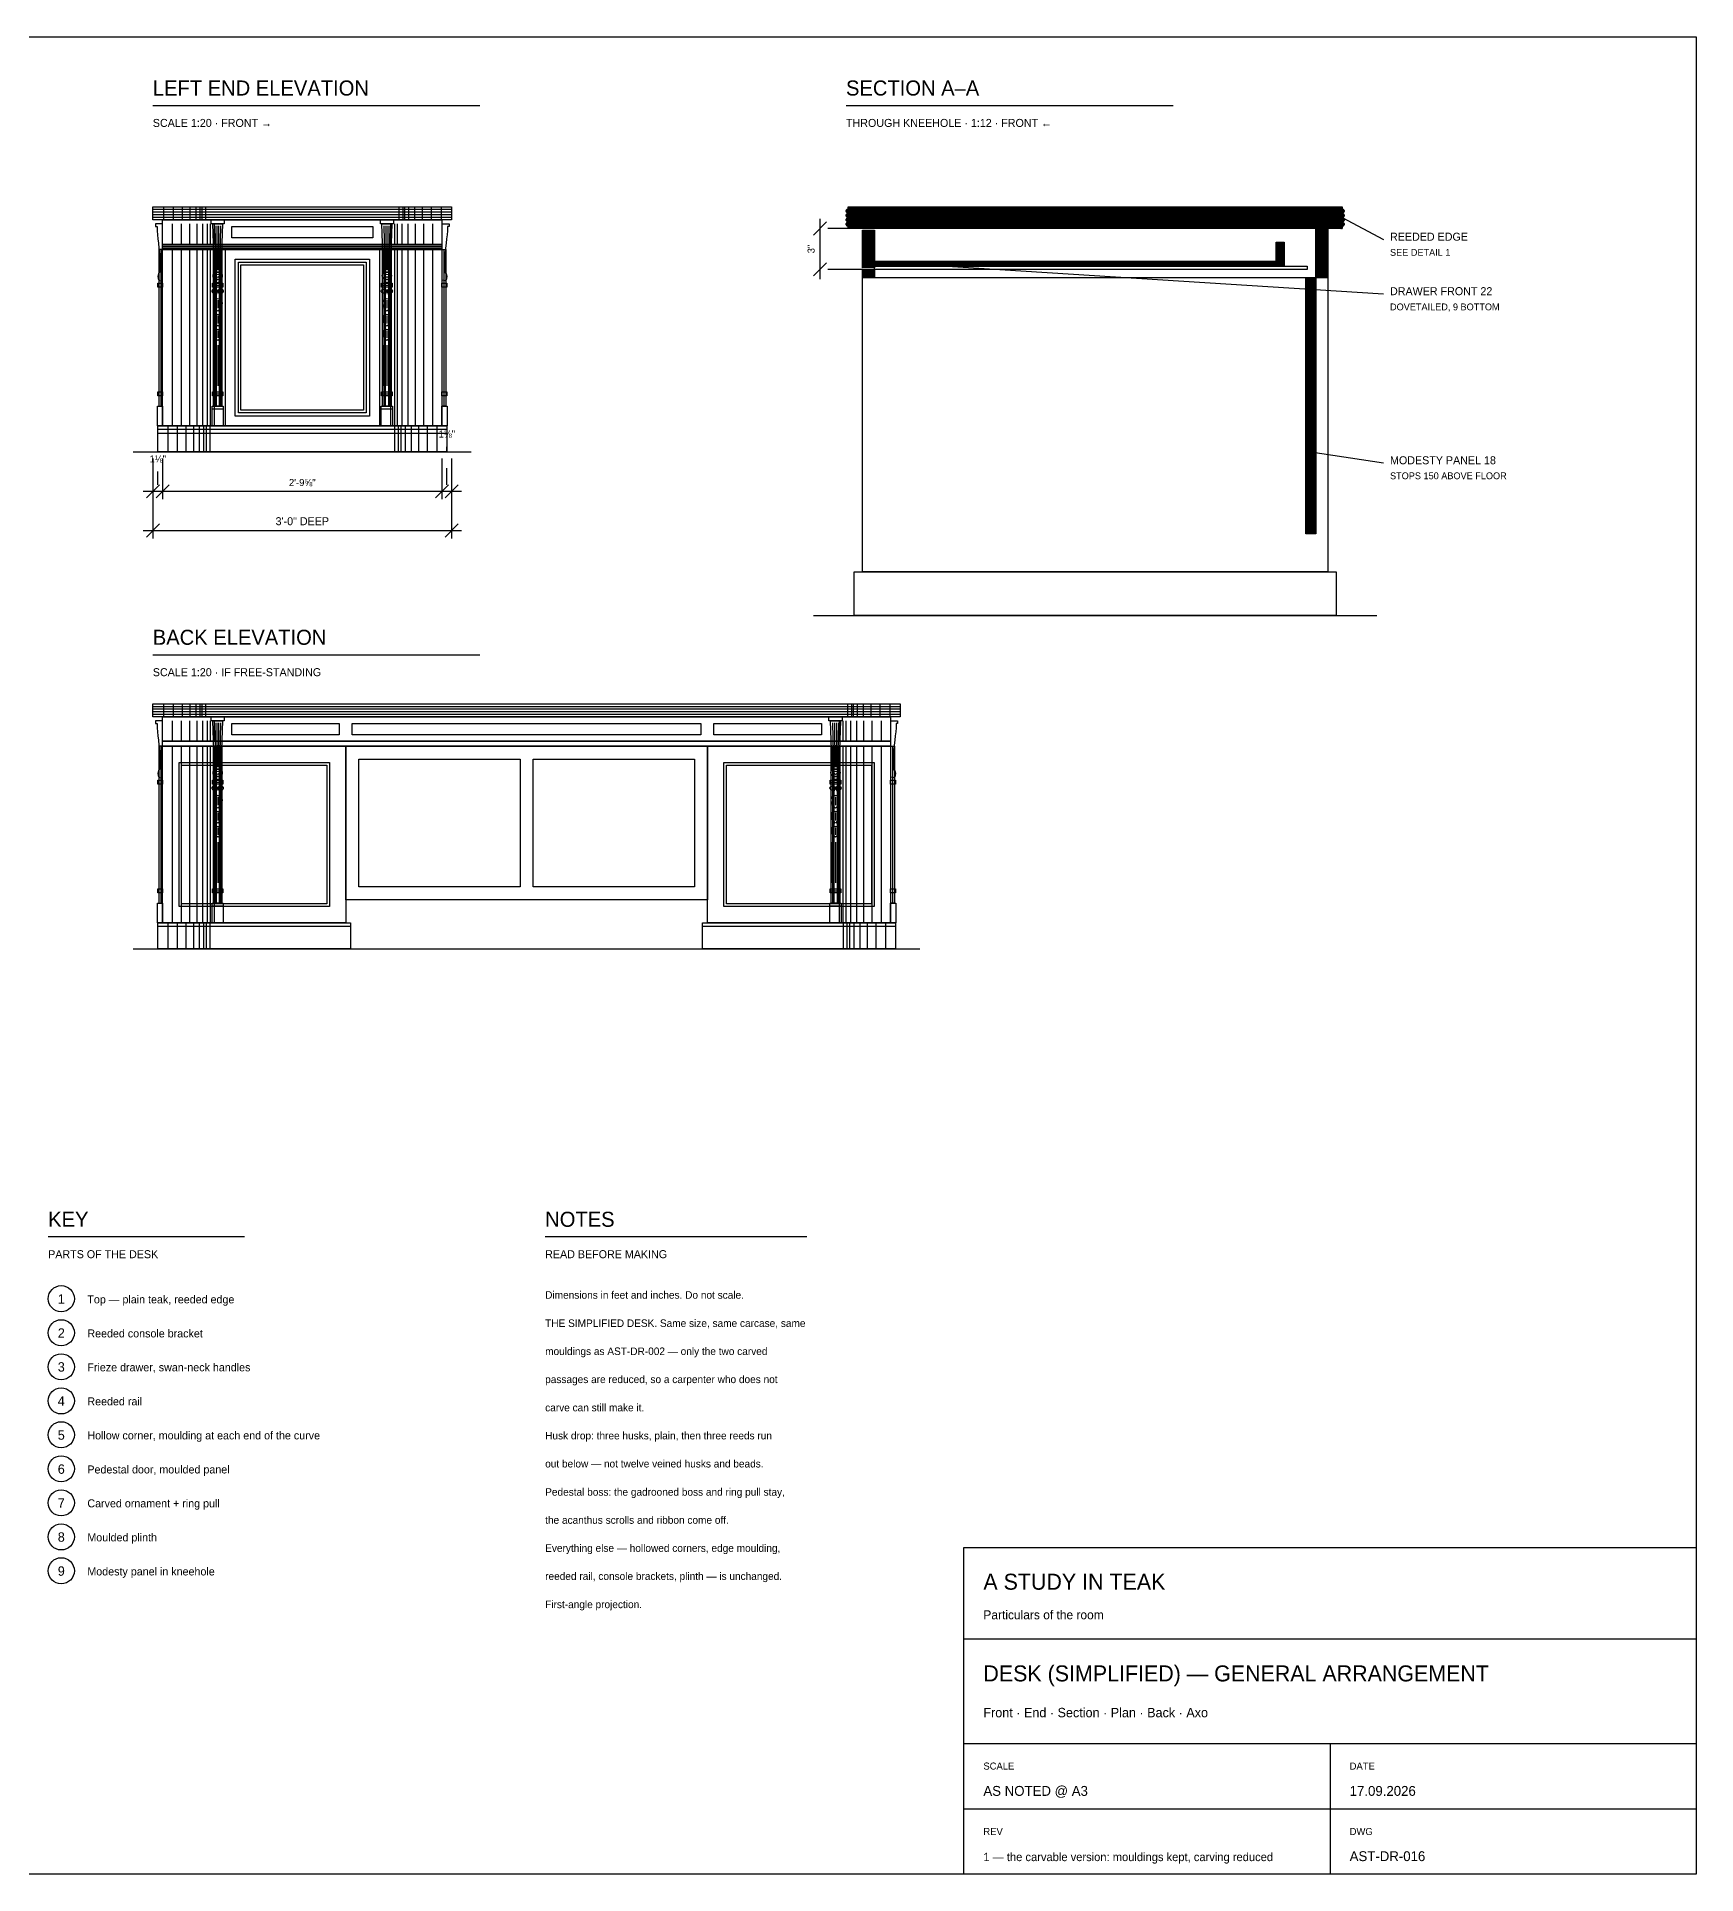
# Model space of a CAD drawing. Header units: inches. Extents: x 0.3 to 16.2, y 0.3 to 11.4.
# Drawn here: x 6.23 to 16.22, y 0.31 to 11.38 of the extents above; entities that cross this region are included whole.
import ezdxf
from ezdxf.enums import TextEntityAlignment as Align

# ---------------------------------------------------------------- set-up
doc = ezdxf.new("R2010")
doc.units = ezdxf.units.IN
doc.header["$LTSCALE"] = 0.009843
doc.header["$MEASUREMENT"] = 0
doc.linetypes.add('DASHED', pattern=[0.6, 0.5, -0.1])
for name, color, linetype in [('DIMENSIONS', 1, 'Continuous'), ('GEOMETRY', 7, 'Continuous'), ('HATCH', 8, 'Continuous'), ('TEXT', 7, 'Continuous')]:
    doc.layers.add(name, color=color, linetype=linetype)

msp = doc.modelspace()

# ---------------------------------------------------------------- hatches: boundary and pattern name
at = {"layer": 'HATCH'}
h = msp.add_hatch(dxfattribs=at)
h.set_pattern_fill('ANSI31', scale=0.015748031)
h.paths.add_polyline_path([(11.115, 10.354), (14.088, 10.354), (14.088, 10.341), (14.09, 10.341), (14.091, 10.341), (14.093, 10.34), (14.094, 10.339), (14.096, 10.338), (14.097, 10.337), (14.098, 10.336), (14.099, 10.335), (14.1, 10.333), (14.101, 10.331), (14.101, 10.33), (14.101, 10.328), (14.101, 10.326), (14.101, 10.325), (14.1, 10.323), (14.099, 10.322), (14.098, 10.32), (14.097, 10.319), (14.096, 10.318), (14.094, 10.317), (14.093, 10.316), (14.091, 10.315), (14.09, 10.315), (14.088, 10.315), (14.09, 10.315), (14.091, 10.315), (14.093, 10.314), (14.094, 10.313), (14.096, 10.312), (14.097, 10.311), (14.098, 10.31), (14.099, 10.308), (14.1, 10.307), (14.101, 10.305), (14.101, 10.304), (14.101, 10.302), (14.101, 10.3), (14.101, 10.298), (14.1, 10.297), (14.099, 10.295), (14.098, 10.294), (14.097, 10.293), (14.096, 10.291), (14.094, 10.29), (14.093, 10.29), (14.091, 10.289), (14.09, 10.289), (14.088, 10.289), (14.09, 10.289), (14.091, 10.288), (14.093, 10.288), (14.094, 10.287), (14.096, 10.286), (14.097, 10.285), (14.098, 10.284), (14.099, 10.282), (14.1, 10.281), (14.101, 10.279), (14.101, 10.277), (14.101, 10.276), (14.101, 10.274), (14.101, 10.272), (14.1, 10.271), (14.099, 10.269), (14.098, 10.268), (14.097, 10.266), (14.096, 10.265), (14.094, 10.264), (14.093, 10.263), (14.091, 10.263), (14.09, 10.263), (14.088, 10.262), (14.09, 10.262), (14.091, 10.262), (14.093, 10.261), (14.094, 10.261), (14.096, 10.26), (14.097, 10.259), (14.098, 10.257), (14.099, 10.256), (14.1, 10.254), (14.101, 10.253), (14.101, 10.251), (14.101, 10.249), (14.101, 10.248), (14.101, 10.246), (14.1, 10.244), (14.099, 10.243), (14.098, 10.241), (14.097, 10.24), (14.096, 10.239), (14.094, 10.238), (14.093, 10.237), (14.091, 10.237), (14.09, 10.236), (14.088, 10.236), (14.088, 10.223), (11.115, 10.223), (11.115, 10.236), (11.114, 10.236), (11.112, 10.237), (11.11, 10.237), (11.109, 10.238), (11.107, 10.239), (11.106, 10.24), (11.105, 10.241), (11.104, 10.243), (11.103, 10.244), (11.103, 10.246), (11.102, 10.248), (11.102, 10.249), (11.102, 10.251), (11.103, 10.253), (11.103, 10.254), (11.104, 10.256), (11.105, 10.257), (11.106, 10.259), (11.107, 10.26), (11.109, 10.261), (11.11, 10.261), (11.112, 10.262), (11.114, 10.262), (11.115, 10.262), (11.114, 10.263), (11.112, 10.263), (11.11, 10.263), (11.109, 10.264), (11.107, 10.265), (11.106, 10.266), (11.105, 10.268), (11.104, 10.269), (11.103, 10.271), (11.103, 10.272), (11.102, 10.274), (11.102, 10.276), (11.102, 10.277), (11.103, 10.279), (11.103, 10.281), (11.104, 10.282), (11.105, 10.284), (11.106, 10.285), (11.107, 10.286), (11.109, 10.287), (11.11, 10.288), (11.112, 10.288), (11.114, 10.289), (11.115, 10.289), (11.114, 10.289), (11.112, 10.289), (11.11, 10.29), (11.109, 10.29), (11.107, 10.291), (11.106, 10.293), (11.105, 10.294), (11.104, 10.295), (11.103, 10.297), (11.103, 10.298), (11.102, 10.3), (11.102, 10.302), (11.102, 10.304), (11.103, 10.305), (11.103, 10.307), (11.104, 10.308), (11.105, 10.31), (11.106, 10.311), (11.107, 10.312), (11.109, 10.313), (11.11, 10.314), (11.112, 10.315), (11.114, 10.315), (11.115, 10.315), (11.114, 10.315), (11.112, 10.315), (11.11, 10.316), (11.109, 10.317), (11.107, 10.318), (11.106, 10.319), (11.105, 10.32), (11.104, 10.322), (11.103, 10.323), (11.103, 10.325), (11.102, 10.326), (11.102, 10.328), (11.102, 10.33), (11.103, 10.331), (11.103, 10.333), (11.104, 10.335), (11.105, 10.336), (11.106, 10.337), (11.107, 10.338), (11.109, 10.339), (11.11, 10.34), (11.112, 10.341), (11.114, 10.341), (11.115, 10.341), (11.115, 10.354)])
h = msp.add_hatch(dxfattribs=at)
h.set_pattern_fill('ANSI31', scale=0.015748031)
h.paths.add_polyline_path([(11.201, 10.213), (11.273, 10.213), (11.273, 9.987), (11.201, 9.987), (11.201, 10.213)])
h = msp.add_hatch(dxfattribs=at)
h.set_pattern_fill('ANSI31', scale=0.015748031)
h.paths.add_polyline_path([(13.93, 10.223), (14.003, 10.223), (14.003, 9.928), (13.93, 9.928), (13.93, 10.223)])
h = msp.add_hatch(dxfattribs=at)
h.set_pattern_fill('ANSI31', scale=0.015748031)
h.paths.add_polyline_path([(13.691, 10.141), (13.74, 10.141), (13.74, 9.997), (13.691, 9.997), (13.691, 10.141)])
h = msp.add_hatch(dxfattribs=at)
h.set_pattern_fill('ANSI31', scale=0.015748031)
h.paths.add_polyline_path([(11.201, 9.977), (11.273, 9.977), (11.273, 9.928), (11.201, 9.928), (11.201, 9.977)])
h = msp.add_hatch(dxfattribs=at)
h.set_pattern_fill('ANSI31', scale=0.015748031)
h.paths.add_polyline_path([(11.273, 10.026), (13.74, 10.026), (13.74, 9.997), (11.273, 9.997), (11.273, 10.026)])
h = msp.add_hatch(dxfattribs=at)
h.set_pattern_fill('ANSI31', scale=0.015748031)
h.paths.add_polyline_path([(13.871, 9.928), (13.93, 9.928), (13.93, 8.386), (13.871, 8.386), (13.871, 9.928)])

# ---------------------------------------------------------------- linework, layer by layer
at = {"layer": 'DIMENSIONS'}
for p, q in [((10.906, 10.184), (10.984, 10.263)), ((10.945, 10.282), (10.945, 9.918)), ((11.201, 10.223), (10.992, 10.223)), ((10.906, 9.938), (10.984, 10.017)), ((11.201, 9.977), (10.992, 9.977)), ((6.929, 8.839), (6.929, 8.594)), ((6.929, 8.839), (6.929, 8.358)), ((6.988, 8.839), (6.988, 8.594)), ((8.669, 8.839), (8.669, 8.594)), ((8.728, 8.839), (8.728, 8.594)), ((8.728, 8.839), (8.728, 8.358)), ((6.87, 8.642), (8.787, 8.642)), ((6.89, 8.602), (6.969, 8.681)), ((6.949, 8.602), (7.028, 8.681)), ((8.63, 8.602), (8.709, 8.681)), ((8.689, 8.602), (8.768, 8.681)), ((6.89, 8.366), (6.969, 8.445)), ((8.689, 8.366), (8.768, 8.445)), ((6.87, 8.406), (8.787, 8.406))]:
    msp.add_line(p, q, dxfattribs=at)
at = {"layer": 'DIMENSIONS', "linetype": 'DASHED'}
for p, q in [((8.699, 8.681), (8.699, 8.909)), ((6.959, 8.681), (6.959, 8.76))]:
    msp.add_line(p, q, dxfattribs=at)
at = {"layer": 'GEOMETRY'}
for p, q in [((6.929, 10.965), (8.898, 10.965)), ((11.102, 10.965), (13.071, 10.965)), ((6.929, 10.339), (8.728, 10.339)), ((6.929, 10.323), (8.728, 10.323)), ((6.929, 10.307), (8.728, 10.307)), ((6.929, 10.291), (8.728, 10.291)), ((6.993, 10.354), (6.993, 10.276)), ((7.052, 10.354), (7.052, 10.276)), ((7.106, 10.354), (7.106, 10.276)), ((7.152, 10.354), (7.152, 10.276)), ((7.188, 10.354), (7.188, 10.276)), ((7.212, 10.354), (7.212, 10.276)), ((7.224, 10.354), (7.224, 10.276)), ((7.247, 10.354), (7.247, 10.276)), ((8.41, 10.354), (8.41, 10.276)), ((8.434, 10.354), (8.434, 10.276)), ((8.445, 10.354), (8.445, 10.276)), ((8.469, 10.354), (8.469, 10.276)), ((8.505, 10.354), (8.505, 10.276)), ((8.551, 10.354), (8.551, 10.276)), ((8.605, 10.354), (8.605, 10.276)), ((8.665, 10.354), (8.665, 10.276)), ((7.045, 10.252), (7.045, 10.128)), ((7.1, 10.252), (7.1, 10.128)), ((7.15, 10.252), (7.15, 10.128)), ((7.193, 10.252), (7.193, 10.128)), ((7.229, 10.252), (7.229, 10.128)), ((7.257, 10.252), (7.257, 10.128)), ((7.275, 10.252), (7.275, 10.128)), ((7.298, 10.252), (7.298, 10.128)), ((7.302, 10.24), (7.308, 9.972)), ((7.314, 10.24), (7.316, 9.972)), ((7.325, 10.24), (7.324, 9.972)), ((7.337, 10.24), (7.331, 9.972)), ((8.32, 10.24), (8.326, 9.972)), ((8.332, 10.24), (8.334, 9.972)), ((8.344, 10.24), (8.342, 9.972)), ((8.356, 10.24), (8.35, 9.972)), ((8.36, 10.252), (8.36, 10.128)), ((8.383, 10.252), (8.383, 10.128)), ((8.401, 10.252), (8.401, 10.128)), ((8.428, 10.252), (8.428, 10.128)), ((8.464, 10.252), (8.464, 10.128)), ((8.508, 10.252), (8.508, 10.128)), ((8.558, 10.252), (8.558, 10.128)), ((8.612, 10.252), (8.612, 10.128)), ((14.088, 10.289), (14.337, 10.157)), ((6.978, 10.098), (6.978, 9.154)), ((6.988, 10.118), (8.669, 10.118)), ((6.988, 10.108), (8.669, 10.108)), ((7.045, 10.098), (7.045, 9.035)), ((7.1, 10.098), (7.1, 9.035)), ((7.15, 10.098), (7.15, 9.035)), ((7.193, 10.098), (7.193, 9.035)), ((7.229, 10.098), (7.229, 9.035)), ((7.257, 10.098), (7.257, 9.035)), ((7.275, 10.098), (7.275, 9.035)), ((7.298, 10.098), (7.298, 9.035)), ((7.302, 10.098), (7.302, 9.154)), ((7.31, 10.098), (7.31, 9.154)), ((7.329, 10.098), (7.329, 9.154)), ((7.337, 10.098), (7.337, 9.154)), ((7.365, 10.098), (7.365, 9.035)), ((8.293, 10.098), (8.293, 9.035)), ((8.32, 10.098), (8.32, 9.154)), ((8.328, 10.098), (8.328, 9.154)), ((8.348, 10.098), (8.348, 9.154)), ((8.356, 10.098), (8.356, 9.154)), ((8.36, 10.098), (8.36, 9.035)), ((8.383, 10.098), (8.383, 9.035)), ((8.401, 10.098), (8.401, 9.035)), ((8.428, 10.098), (8.428, 9.035)), ((8.464, 10.098), (8.464, 9.035)), ((8.508, 10.098), (8.508, 9.035)), ((8.558, 10.098), (8.558, 9.035)), ((8.612, 10.098), (8.612, 9.035)), ((8.68, 10.098), (8.68, 9.154)), ((11.237, 10.026), (14.337, 9.83)), ((7.288, 9.882), (7.351, 9.882)), ((8.306, 9.882), (8.369, 9.882)), ((7.288, 9.228), (7.351, 9.228)), ((8.306, 9.228), (8.369, 9.228)), ((7.286, 9.138), (7.353, 9.138)), ((8.304, 9.138), (8.371, 9.138)), ((6.959, 9.016), (8.699, 9.016)), ((6.959, 8.992), (8.699, 8.992)), ((7.019, 9.035), (7.019, 8.878)), ((7.076, 9.035), (7.076, 8.878)), ((7.128, 9.035), (7.128, 8.878)), ((7.173, 9.035), (7.173, 8.878)), ((7.209, 9.035), (7.209, 8.878)), ((7.235, 9.035), (7.235, 8.878)), ((7.25, 9.035), (7.25, 8.878)), ((7.273, 9.035), (7.273, 8.878)), ((8.384, 9.035), (8.384, 8.878)), ((8.407, 9.035), (8.407, 8.878)), ((8.422, 9.035), (8.422, 8.878)), ((8.449, 9.035), (8.449, 8.878)), ((8.485, 9.035), (8.485, 8.878)), ((8.529, 9.035), (8.529, 8.878)), ((8.581, 9.035), (8.581, 8.878)), ((8.639, 9.035), (8.639, 8.878)), ((6.811, 8.878), (8.846, 8.878)), ((13.901, 8.878), (14.337, 8.812)), ((10.906, 7.894), (14.298, 7.894)), ((6.929, 7.657), (8.898, 7.657)), ((6.929, 7.346), (11.429, 7.346)), ((6.929, 7.331), (11.429, 7.331)), ((6.929, 7.315), (11.429, 7.315)), ((6.993, 7.362), (6.993, 7.283)), ((7.052, 7.362), (7.052, 7.283)), ((7.106, 7.362), (7.106, 7.283)), ((7.152, 7.362), (7.152, 7.283)), ((7.188, 7.362), (7.188, 7.283)), ((7.212, 7.362), (7.212, 7.283)), ((7.224, 7.362), (7.224, 7.283)), ((7.247, 7.362), (7.247, 7.283)), ((11.111, 7.362), (11.111, 7.283)), ((11.135, 7.362), (11.135, 7.283)), ((11.146, 7.362), (11.146, 7.283)), ((11.17, 7.362), (11.17, 7.283)), ((11.206, 7.362), (11.206, 7.283)), ((11.252, 7.362), (11.252, 7.283)), ((11.306, 7.362), (11.306, 7.283)), ((11.366, 7.362), (11.366, 7.283)), ((6.929, 7.299), (11.429, 7.299)), ((7.045, 7.26), (7.045, 7.136)), ((7.1, 7.26), (7.1, 7.136)), ((7.15, 7.26), (7.15, 7.136)), ((7.193, 7.26), (7.193, 7.136)), ((7.229, 7.26), (7.229, 7.136)), ((7.257, 7.26), (7.257, 7.136)), ((7.275, 7.26), (7.275, 7.136)), ((7.298, 7.26), (7.298, 7.136)), ((7.302, 7.248), (7.308, 6.98)), ((7.314, 7.248), (7.316, 6.98)), ((7.325, 7.248), (7.324, 6.98)), ((7.337, 7.248), (7.331, 6.98)), ((11.021, 7.248), (11.027, 6.98)), ((11.033, 7.248), (11.035, 6.98)), ((11.045, 7.248), (11.043, 6.98)), ((11.056, 7.248), (11.05, 6.98)), ((11.06, 7.26), (11.06, 7.136)), ((11.083, 7.26), (11.083, 7.136)), ((11.101, 7.26), (11.101, 7.136)), ((11.129, 7.26), (11.129, 7.136)), ((11.165, 7.26), (11.165, 7.136)), ((11.208, 7.26), (11.208, 7.136)), ((11.258, 7.26), (11.258, 7.136)), ((11.313, 7.26), (11.313, 7.136)), ((6.978, 7.106), (6.978, 6.161)), ((7.045, 7.106), (7.045, 6.043)), ((7.1, 7.106), (7.1, 6.043)), ((7.15, 7.106), (7.15, 6.043)), ((7.193, 7.106), (7.193, 6.043)), ((7.229, 7.106), (7.229, 6.043)), ((7.257, 7.106), (7.257, 6.043)), ((7.275, 7.106), (7.275, 6.043)), ((7.298, 7.106), (7.298, 6.043)), ((7.302, 7.106), (7.302, 6.161)), ((7.31, 7.106), (7.31, 6.161)), ((7.329, 7.106), (7.329, 6.161)), ((7.337, 7.106), (7.337, 6.161)), ((11.021, 7.106), (11.021, 6.161)), ((11.029, 7.106), (11.029, 6.161)), ((11.048, 7.106), (11.048, 6.161)), ((11.056, 7.106), (11.056, 6.161)), ((11.06, 7.106), (11.06, 6.043)), ((11.083, 7.106), (11.083, 6.043)), ((11.101, 7.106), (11.101, 6.043)), ((11.129, 7.106), (11.129, 6.043)), ((11.165, 7.106), (11.165, 6.043)), ((11.208, 7.106), (11.208, 6.043)), ((11.258, 7.106), (11.258, 6.043)), ((11.313, 7.106), (11.313, 6.043)), ((11.381, 7.106), (11.381, 6.161)), ((7.288, 6.89), (7.351, 6.89)), ((11.007, 6.89), (11.07, 6.89)), ((7.288, 6.236), (7.351, 6.236)), ((11.007, 6.236), (11.07, 6.236)), ((7.286, 6.146), (7.353, 6.146)), ((11.005, 6.146), (11.072, 6.146)), ((6.959, 6.024), (8.12, 6.024)), ((7.019, 6.043), (7.019, 5.886)), ((7.076, 6.043), (7.076, 5.886)), ((7.128, 6.043), (7.128, 5.886)), ((7.173, 6.043), (7.173, 5.886)), ((7.209, 6.043), (7.209, 5.886)), ((7.235, 6.043), (7.235, 5.886)), ((7.25, 6.043), (7.25, 5.886)), ((7.273, 6.043), (7.273, 5.886)), ((10.238, 6.024), (11.4, 6.024)), ((11.085, 6.043), (11.085, 5.886)), ((11.108, 6.043), (11.108, 5.886)), ((11.123, 6.043), (11.123, 5.886)), ((11.149, 6.043), (11.149, 5.886)), ((11.185, 6.043), (11.185, 5.886)), ((11.23, 6.043), (11.23, 5.886)), ((11.282, 6.043), (11.282, 5.886)), ((11.34, 6.043), (11.34, 5.886)), ((6.811, 5.886), (11.547, 5.886)), ((6.299, 4.154), (7.48, 4.154)), ((9.291, 4.154), (10.866, 4.154)), ((11.811, 1.732), (16.22, 1.732)), ((11.811, 1.102), (16.22, 1.102)), ((14.016, 1.102), (14.016, 0.315)), ((11.811, 0.709), (16.22, 0.709))]:
    msp.add_line(p, q, dxfattribs=at)
for points in [[(0.315, 11.378), (16.22, 11.378), (16.22, 0.315), (0.315, 0.315), (0.315, 11.378)], [(6.929, 10.354), (8.728, 10.354), (8.728, 10.276), (6.929, 10.276), (6.929, 10.354)], [(11.115, 10.354), (14.088, 10.354), (14.088, 10.341)], [(11.115, 10.341), (11.115, 10.354)], [(6.988, 10.252), (6.945, 10.252), (6.945, 10.236), (6.955, 10.236)], [(6.988, 10.276), (8.669, 10.276), (8.669, 10.128), (6.988, 10.128), (6.988, 10.276)], [(7.28, 10.276), (7.359, 10.276), (7.359, 10.252), (7.28, 10.252), (7.28, 10.276)], [(7.29, 10.252), (7.349, 10.252), (7.339, 9.961), (7.3, 9.961), (7.29, 10.252)], [(7.404, 10.236), (8.253, 10.236), (8.253, 10.167), (7.404, 10.167), (7.404, 10.236)], [(8.299, 10.276), (8.377, 10.276), (8.377, 10.252), (8.299, 10.252), (8.299, 10.276)], [(8.308, 10.252), (8.367, 10.252), (8.358, 9.961), (8.318, 9.961), (8.308, 10.252)], [(8.669, 10.252), (8.713, 10.252), (8.713, 10.236), (8.703, 10.236)], [(14.088, 10.236), (14.088, 10.223), (11.115, 10.223), (11.115, 10.236)], [(11.201, 10.213), (11.273, 10.213), (11.273, 9.987), (11.201, 9.987), (11.201, 10.213)], [(13.93, 10.223), (14.003, 10.223), (14.003, 9.928), (13.93, 9.928), (13.93, 10.223)], [(6.988, 10.098), (6.965, 10.098), (6.965, 9.154), (6.988, 9.154)], [(6.988, 10.128), (8.669, 10.128), (8.669, 10.098), (6.988, 10.098), (6.988, 10.128)], [(6.988, 10.098), (8.669, 10.098), (8.669, 9.035), (6.988, 9.035), (6.988, 10.098)], [(7.294, 10.098), (7.345, 10.098), (7.345, 9.154), (7.294, 9.154), (7.294, 10.098)], [(8.312, 10.098), (8.363, 10.098), (8.363, 9.154), (8.312, 9.154), (8.312, 10.098)], [(8.669, 10.098), (8.693, 10.098), (8.693, 9.154), (8.669, 9.154)], [(13.691, 10.141), (13.74, 10.141), (13.74, 9.997), (13.691, 9.997), (13.691, 10.141)], [(7.312, 9.961), (7.327, 9.961)], [(7.424, 10.039), (8.234, 10.039), (8.234, 9.094), (7.424, 9.094), (7.424, 10.039)], [(7.444, 10.02), (8.214, 10.02), (8.214, 9.114), (7.444, 9.114), (7.444, 10.02)], [(7.459, 10.004), (8.198, 10.004), (8.198, 9.13), (7.459, 9.13), (7.459, 10.004)], [(8.33, 9.961), (8.346, 9.961)], [(11.201, 9.977), (11.273, 9.977), (11.273, 9.928), (11.201, 9.928), (11.201, 9.977)], [(11.273, 10.026), (13.74, 10.026), (13.74, 9.997), (11.273, 9.997), (11.273, 10.026)], [(11.273, 9.997), (13.878, 9.997), (13.878, 9.977), (11.273, 9.977), (11.273, 9.997)], [(6.959, 9.894), (6.988, 9.894), (6.988, 9.87), (6.959, 9.87), (6.959, 9.894)], [(6.969, 9.909), (6.988, 9.913)], [(7.288, 9.894), (7.351, 9.894), (7.351, 9.87), (7.288, 9.87), (7.288, 9.894)], [(7.292, 9.937), (7.292, 9.941)], [(7.327, 9.917), (7.312, 9.917)], [(7.347, 9.941), (7.347, 9.937)], [(8.306, 9.894), (8.369, 9.894), (8.369, 9.87), (8.306, 9.87), (8.306, 9.894)], [(8.31, 9.937), (8.31, 9.941)], [(8.346, 9.917), (8.33, 9.917)], [(8.365, 9.941), (8.365, 9.937)], [(8.689, 9.909), (8.669, 9.913)], [(8.669, 9.894), (8.699, 9.894), (8.699, 9.87), (8.669, 9.87), (8.669, 9.894)], [(11.201, 9.928), (14.003, 9.928), (14.003, 8.156), (11.201, 8.156), (11.201, 9.928)], [(13.871, 9.928), (13.93, 9.928), (13.93, 8.386), (13.871, 8.386), (13.871, 9.928)], [(7.316, 9.841), (7.304, 9.811)], [(7.32, 9.793), (7.32, 9.743)], [(7.324, 9.841), (7.335, 9.811)], [(8.334, 9.841), (8.322, 9.811)], [(8.338, 9.793), (8.338, 9.743)], [(8.342, 9.841), (8.354, 9.811)], [(7.32, 9.699), (7.32, 9.652)], [(8.338, 9.699), (8.338, 9.652)], [(7.294, 9.521), (7.294, 9.276)], [(7.32, 9.61), (7.32, 9.565)], [(7.32, 9.521), (7.32, 9.276)], [(7.345, 9.521), (7.345, 9.276)], [(8.312, 9.521), (8.312, 9.276)], [(8.338, 9.61), (8.338, 9.565)], [(8.338, 9.521), (8.338, 9.276)], [(8.363, 9.521), (8.363, 9.276)], [(6.959, 9.24), (6.988, 9.24), (6.988, 9.217), (6.959, 9.217), (6.959, 9.24)], [(7.288, 9.24), (7.351, 9.24), (7.351, 9.217), (7.288, 9.217), (7.288, 9.24)], [(8.306, 9.24), (8.369, 9.24), (8.369, 9.217), (8.306, 9.217), (8.306, 9.24)], [(8.669, 9.24), (8.699, 9.24), (8.699, 9.217), (8.669, 9.217), (8.669, 9.24)], [(6.957, 9.154), (6.988, 9.154), (6.988, 9.035), (6.957, 9.035), (6.957, 9.154)], [(7.286, 9.154), (7.353, 9.154), (7.353, 9.035), (7.286, 9.035), (7.286, 9.154)], [(8.304, 9.154), (8.371, 9.154), (8.371, 9.035), (8.304, 9.035), (8.304, 9.154)], [(8.669, 9.154), (8.701, 9.154), (8.701, 9.035), (8.669, 9.035), (8.669, 9.154)], [(6.959, 9.035), (8.699, 9.035), (8.699, 8.878), (6.959, 8.878), (6.959, 9.035)], [(11.152, 8.156), (14.052, 8.156), (14.052, 7.894), (11.152, 7.894), (11.152, 8.156)], [(6.929, 7.362), (11.429, 7.362), (11.429, 7.283), (6.929, 7.283), (6.929, 7.362)], [(6.988, 7.26), (6.945, 7.26), (6.945, 7.244), (6.955, 7.244)], [(6.988, 7.283), (11.37, 7.283), (11.37, 7.136), (6.988, 7.136), (6.988, 7.283)], [(7.28, 7.283), (7.359, 7.283), (7.359, 7.26), (7.28, 7.26), (7.28, 7.283)], [(7.29, 7.26), (7.349, 7.26), (7.339, 6.969), (7.3, 6.969), (7.29, 7.26)], [(7.404, 7.244), (8.051, 7.244), (8.051, 7.175), (7.404, 7.175), (7.404, 7.244)], [(8.13, 7.244), (10.228, 7.244), (10.228, 7.175), (8.13, 7.175), (8.13, 7.244)], [(10.307, 7.244), (10.954, 7.244), (10.954, 7.175), (10.307, 7.175), (10.307, 7.244)], [(10.999, 7.283), (11.078, 7.283), (11.078, 7.26), (10.999, 7.26), (10.999, 7.283)], [(11.009, 7.26), (11.068, 7.26), (11.058, 6.969), (11.019, 6.969), (11.009, 7.26)], [(11.37, 7.26), (11.413, 7.26), (11.413, 7.244), (11.404, 7.244)], [(6.988, 7.106), (6.965, 7.106), (6.965, 6.161), (6.988, 6.161)], [(6.988, 7.136), (11.37, 7.136), (11.37, 7.106), (6.988, 7.106), (6.988, 7.136)], [(6.988, 7.106), (8.091, 7.106), (8.091, 6.043), (6.988, 6.043), (6.988, 7.106)], [(7.294, 7.106), (7.345, 7.106), (7.345, 6.161), (7.294, 6.161), (7.294, 7.106)], [(8.091, 7.106), (10.268, 7.106), (10.268, 6.181), (8.091, 6.181), (8.091, 7.106)], [(10.268, 7.106), (11.37, 7.106), (11.37, 6.043), (10.268, 6.043), (10.268, 7.106)], [(11.013, 7.106), (11.064, 7.106), (11.064, 6.161), (11.013, 6.161), (11.013, 7.106)], [(11.37, 7.106), (11.394, 7.106), (11.394, 6.161), (11.37, 6.161)], [(7.087, 7.008), (7.992, 7.008), (7.992, 6.142), (7.087, 6.142), (7.087, 7.008)], [(7.102, 6.992), (7.976, 6.992), (7.976, 6.157), (7.102, 6.157), (7.102, 6.992)], [(8.169, 7.028), (9.14, 7.028), (9.14, 6.26), (8.169, 6.26), (8.169, 7.028)], [(9.219, 7.028), (10.189, 7.028), (10.189, 6.26), (9.219, 6.26), (9.219, 7.028)], [(10.366, 7.008), (11.272, 7.008), (11.272, 6.142), (10.366, 6.142), (10.366, 7.008)], [(10.382, 6.992), (11.256, 6.992), (11.256, 6.157), (10.382, 6.157), (10.382, 6.992)], [(6.959, 6.902), (6.988, 6.902), (6.988, 6.878), (6.959, 6.878), (6.959, 6.902)], [(6.969, 6.917), (6.988, 6.921)], [(7.288, 6.902), (7.351, 6.902), (7.351, 6.878), (7.288, 6.878), (7.288, 6.902)], [(7.292, 6.945), (7.292, 6.949)], [(7.312, 6.969), (7.327, 6.969)], [(7.327, 6.925), (7.312, 6.925)], [(7.347, 6.949), (7.347, 6.945)], [(11.007, 6.902), (11.07, 6.902), (11.07, 6.878), (11.007, 6.878), (11.007, 6.902)], [(11.011, 6.945), (11.011, 6.949)], [(11.031, 6.969), (11.047, 6.969)], [(11.047, 6.925), (11.031, 6.925)], [(11.066, 6.949), (11.066, 6.945)], [(11.39, 6.917), (11.37, 6.921)], [(11.37, 6.902), (11.4, 6.902), (11.4, 6.878), (11.37, 6.878), (11.37, 6.902)], [(7.316, 6.848), (7.304, 6.819)], [(7.32, 6.801), (7.32, 6.751)], [(7.324, 6.848), (7.335, 6.819)], [(11.035, 6.848), (11.023, 6.819)], [(11.039, 6.801), (11.039, 6.751)], [(11.043, 6.848), (11.054, 6.819)], [(7.32, 6.707), (7.32, 6.66)], [(11.039, 6.707), (11.039, 6.66)], [(7.294, 6.529), (7.294, 6.283)], [(7.32, 6.617), (7.32, 6.573)], [(7.32, 6.529), (7.32, 6.283)], [(7.345, 6.529), (7.345, 6.283)], [(11.013, 6.529), (11.013, 6.283)], [(11.039, 6.617), (11.039, 6.573)], [(11.039, 6.529), (11.039, 6.283)], [(11.064, 6.529), (11.064, 6.283)], [(6.959, 6.248), (6.988, 6.248), (6.988, 6.224), (6.959, 6.224), (6.959, 6.248)], [(7.288, 6.248), (7.351, 6.248), (7.351, 6.224), (7.288, 6.224), (7.288, 6.248)], [(11.007, 6.248), (11.07, 6.248), (11.07, 6.224), (11.007, 6.224), (11.007, 6.248)], [(11.37, 6.248), (11.4, 6.248), (11.4, 6.224), (11.37, 6.224), (11.37, 6.248)], [(6.957, 6.161), (6.988, 6.161), (6.988, 6.043), (6.957, 6.043), (6.957, 6.161)], [(7.286, 6.161), (7.353, 6.161), (7.353, 6.043), (7.286, 6.043), (7.286, 6.161)], [(11.005, 6.161), (11.072, 6.161), (11.072, 6.043), (11.005, 6.043), (11.005, 6.161)], [(11.37, 6.161), (11.402, 6.161), (11.402, 6.043), (11.37, 6.043), (11.37, 6.161)], [(6.959, 6.043), (8.12, 6.043), (8.12, 5.886), (6.959, 5.886), (6.959, 6.043)], [(10.238, 6.043), (11.4, 6.043), (11.4, 5.886), (10.238, 5.886), (10.238, 6.043)], [(11.811, 2.283), (16.22, 2.283), (16.22, 0.315), (11.811, 0.315), (11.811, 2.283)]]:
    msp.add_lwpolyline(points, dxfattribs=at)
for centre, radius in [((7.32, 9.939), 0.00984), ((7.32, 9.907), 0.00984), ((7.32, 9.846), 0.00689), ((8.338, 9.939), 0.00984), ((8.338, 9.907), 0.00984), ((8.338, 9.846), 0.00689), ((7.32, 6.947), 0.00984), ((7.32, 6.915), 0.00984), ((7.32, 6.854), 0.00689), ((11.039, 6.947), 0.00984), ((11.039, 6.915), 0.00984), ((11.039, 6.854), 0.00689), ((6.378, 3.78), 0.0787), ((6.378, 3.575), 0.0787), ((6.378, 3.37), 0.0787), ((6.378, 3.165), 0.0787), ((6.378, 2.961), 0.0787), ((6.378, 2.756), 0.0787), ((6.378, 2.551), 0.0787), ((6.378, 2.346), 0.0787), ((6.378, 2.142), 0.0787)]:
    msp.add_circle(centre, radius, dxfattribs=at)
for points, knots in [([(11.115, 10.315), (11.113, 10.315), (11.111, 10.316), (11.109, 10.317), (11.107, 10.318), (11.105, 10.32), (11.104, 10.322), (11.103, 10.324), (11.102, 10.326), (11.102, 10.328), (11.102, 10.33), (11.103, 10.333), (11.104, 10.335), (11.105, 10.337), (11.107, 10.338), (11.109, 10.339), (11.111, 10.341), (11.113, 10.341), (11.115, 10.341)], [0, 0, 0, 0, 1, 1, 1, 2, 2, 2, 3, 3, 3, 4, 4, 4, 5, 5, 5, 6, 6, 6, 6]), ([(11.115, 10.289), (11.113, 10.289), (11.111, 10.289), (11.109, 10.29), (11.107, 10.292), (11.105, 10.293), (11.104, 10.295), (11.103, 10.297), (11.102, 10.3), (11.102, 10.302), (11.102, 10.304), (11.103, 10.306), (11.104, 10.308), (11.105, 10.31), (11.107, 10.312), (11.109, 10.313), (11.111, 10.314), (11.113, 10.315), (11.115, 10.315)], [0, 0, 0, 0, 1, 1, 1, 2, 2, 2, 3, 3, 3, 4, 4, 4, 5, 5, 5, 6, 6, 6, 6]), ([(11.115, 10.262), (11.113, 10.262), (11.111, 10.263), (11.109, 10.264), (11.107, 10.265), (11.105, 10.267), (11.104, 10.269), (11.103, 10.271), (11.102, 10.273), (11.102, 10.276), (11.102, 10.278), (11.103, 10.28), (11.104, 10.282), (11.105, 10.284), (11.107, 10.286), (11.109, 10.287), (11.111, 10.288), (11.113, 10.289), (11.115, 10.289)], [0, 0, 0, 0, 1, 1, 1, 2, 2, 2, 3, 3, 3, 4, 4, 4, 5, 5, 5, 6, 6, 6, 6]), ([(14.088, 10.341), (14.09, 10.341), (14.092, 10.341), (14.094, 10.339), (14.096, 10.338), (14.098, 10.337), (14.099, 10.335), (14.1, 10.333), (14.101, 10.33), (14.101, 10.328), (14.101, 10.326), (14.1, 10.324), (14.099, 10.322), (14.098, 10.32), (14.096, 10.318), (14.094, 10.317), (14.092, 10.316), (14.09, 10.315), (14.088, 10.315)], [0, 0, 0, 0, 1, 1, 1, 2, 2, 2, 3, 3, 3, 4, 4, 4, 5, 5, 5, 6, 6, 6, 6]), ([(14.088, 10.315), (14.09, 10.315), (14.092, 10.314), (14.094, 10.313), (14.096, 10.312), (14.098, 10.31), (14.099, 10.308), (14.1, 10.306), (14.101, 10.304), (14.101, 10.302), (14.101, 10.3), (14.1, 10.297), (14.099, 10.295), (14.098, 10.293), (14.096, 10.292), (14.094, 10.29), (14.092, 10.289), (14.09, 10.289), (14.088, 10.289)], [0, 0, 0, 0, 1, 1, 1, 2, 2, 2, 3, 3, 3, 4, 4, 4, 5, 5, 5, 6, 6, 6, 6]), ([(14.088, 10.289), (14.09, 10.289), (14.092, 10.288), (14.094, 10.287), (14.096, 10.286), (14.098, 10.284), (14.099, 10.282), (14.1, 10.28), (14.101, 10.278), (14.101, 10.276), (14.101, 10.273), (14.1, 10.271), (14.099, 10.269), (14.098, 10.267), (14.096, 10.265), (14.094, 10.264), (14.092, 10.263), (14.09, 10.262), (14.088, 10.262)], [0, 0, 0, 0, 1, 1, 1, 2, 2, 2, 3, 3, 3, 4, 4, 4, 5, 5, 5, 6, 6, 6, 6]), ([(11.115, 10.236), (11.113, 10.236), (11.111, 10.237), (11.109, 10.238), (11.107, 10.239), (11.105, 10.241), (11.104, 10.243), (11.103, 10.245), (11.102, 10.247), (11.102, 10.249), (11.102, 10.252), (11.103, 10.254), (11.104, 10.256), (11.105, 10.258), (11.107, 10.26), (11.109, 10.261), (11.111, 10.262), (11.113, 10.262), (11.115, 10.262)], [0, 0, 0, 0, 1, 1, 1, 2, 2, 2, 3, 3, 3, 4, 4, 4, 5, 5, 5, 6, 6, 6, 6]), ([(14.088, 10.262), (14.09, 10.262), (14.092, 10.262), (14.094, 10.261), (14.096, 10.26), (14.098, 10.258), (14.099, 10.256), (14.1, 10.254), (14.101, 10.252), (14.101, 10.249), (14.101, 10.247), (14.1, 10.245), (14.099, 10.243), (14.098, 10.241), (14.096, 10.239), (14.094, 10.238), (14.092, 10.237), (14.09, 10.236), (14.088, 10.236)], [0, 0, 0, 0, 1, 1, 1, 2, 2, 2, 3, 3, 3, 4, 4, 4, 5, 5, 5, 6, 6, 6, 6]), ([(7.292, 9.941), (7.292, 9.944), (7.293, 9.948), (7.295, 9.951), (7.296, 9.954), (7.299, 9.956), (7.302, 9.958), (7.305, 9.96), (7.308, 9.961), (7.312, 9.961)], [0, 0, 0, 0, 1, 1, 1, 2, 2, 2, 3, 3, 3, 3]), ([(7.327, 9.961), (7.331, 9.961), (7.334, 9.96), (7.337, 9.958), (7.34, 9.956), (7.343, 9.954), (7.345, 9.951), (7.346, 9.948), (7.347, 9.944), (7.347, 9.941)], [0, 0, 0, 0, 1, 1, 1, 2, 2, 2, 3, 3, 3, 3]), ([(8.31, 9.941), (8.31, 9.944), (8.311, 9.948), (8.313, 9.951), (8.315, 9.954), (8.317, 9.956), (8.32, 9.958), (8.323, 9.96), (8.327, 9.961), (8.33, 9.961)], [0, 0, 0, 0, 1, 1, 1, 2, 2, 2, 3, 3, 3, 3]), ([(8.346, 9.961), (8.349, 9.961), (8.353, 9.96), (8.356, 9.958), (8.359, 9.956), (8.361, 9.954), (8.363, 9.951), (8.365, 9.948), (8.365, 9.944), (8.365, 9.941)], [0, 0, 0, 0, 1, 1, 1, 2, 2, 2, 3, 3, 3, 3]), ([(7.32, 9.846), (7.32, 9.845), (7.319, 9.843), (7.317, 9.841), (7.316, 9.839), (7.313, 9.838), (7.311, 9.837), (7.308, 9.836), (7.305, 9.836), (7.302, 9.836), (7.299, 9.836), (7.296, 9.836), (7.293, 9.837), (7.29, 9.838), (7.288, 9.839), (7.287, 9.841), (7.285, 9.843), (7.284, 9.845), (7.284, 9.846), (7.284, 9.848), (7.285, 9.85), (7.287, 9.852), (7.288, 9.854), (7.29, 9.855), (7.293, 9.856), (7.296, 9.857), (7.299, 9.857), (7.302, 9.857), (7.305, 9.857), (7.308, 9.857), (7.311, 9.856), (7.313, 9.855), (7.316, 9.854), (7.317, 9.852), (7.319, 9.85), (7.32, 9.848), (7.32, 9.846)], [0, 0, 0, 0, 1, 1, 1, 2, 2, 2, 3, 3, 3, 4, 4, 4, 5, 5, 5, 6, 6, 6, 7, 7, 7, 8, 8, 8, 9, 9, 9, 10, 10, 10, 11, 11, 11, 12, 12, 12, 12]), ([(7.312, 9.917), (7.308, 9.917), (7.305, 9.918), (7.302, 9.92), (7.299, 9.922), (7.296, 9.924), (7.295, 9.927), (7.293, 9.93), (7.292, 9.934), (7.292, 9.937)], [0, 0, 0, 0, 1, 1, 1, 2, 2, 2, 3, 3, 3, 3]), ([(7.355, 9.846), (7.355, 9.845), (7.354, 9.843), (7.353, 9.841), (7.351, 9.839), (7.349, 9.838), (7.346, 9.837), (7.343, 9.836), (7.34, 9.836), (7.337, 9.836), (7.334, 9.836), (7.331, 9.836), (7.328, 9.837), (7.326, 9.838), (7.324, 9.839), (7.322, 9.841), (7.32, 9.843), (7.32, 9.845), (7.32, 9.846), (7.32, 9.848), (7.32, 9.85), (7.322, 9.852), (7.324, 9.854), (7.326, 9.855), (7.328, 9.856), (7.331, 9.857), (7.334, 9.857), (7.337, 9.857), (7.34, 9.857), (7.343, 9.857), (7.346, 9.856), (7.349, 9.855), (7.351, 9.854), (7.353, 9.852), (7.354, 9.85), (7.355, 9.848), (7.355, 9.846)], [0, 0, 0, 0, 1, 1, 1, 2, 2, 2, 3, 3, 3, 4, 4, 4, 5, 5, 5, 6, 6, 6, 7, 7, 7, 8, 8, 8, 9, 9, 9, 10, 10, 10, 11, 11, 11, 12, 12, 12, 12]), ([(7.347, 9.937), (7.347, 9.934), (7.346, 9.93), (7.345, 9.927), (7.343, 9.924), (7.34, 9.922), (7.337, 9.92), (7.334, 9.918), (7.331, 9.917), (7.327, 9.917)], [0, 0, 0, 0, 1, 1, 1, 2, 2, 2, 3, 3, 3, 3]), ([(8.338, 9.846), (8.338, 9.845), (8.337, 9.843), (8.336, 9.841), (8.334, 9.839), (8.332, 9.838), (8.329, 9.837), (8.326, 9.836), (8.323, 9.836), (8.32, 9.836), (8.317, 9.836), (8.314, 9.836), (8.311, 9.837), (8.309, 9.838), (8.306, 9.839), (8.305, 9.841), (8.303, 9.843), (8.302, 9.845), (8.302, 9.846), (8.302, 9.848), (8.303, 9.85), (8.305, 9.852), (8.306, 9.854), (8.309, 9.855), (8.311, 9.856), (8.314, 9.857), (8.317, 9.857), (8.32, 9.857), (8.323, 9.857), (8.326, 9.857), (8.329, 9.856), (8.332, 9.855), (8.334, 9.854), (8.336, 9.852), (8.337, 9.85), (8.338, 9.848), (8.338, 9.846)], [0, 0, 0, 0, 1, 1, 1, 2, 2, 2, 3, 3, 3, 4, 4, 4, 5, 5, 5, 6, 6, 6, 7, 7, 7, 8, 8, 8, 9, 9, 9, 10, 10, 10, 11, 11, 11, 12, 12, 12, 12]), ([(8.33, 9.917), (8.327, 9.917), (8.323, 9.918), (8.32, 9.92), (8.317, 9.922), (8.315, 9.924), (8.313, 9.927), (8.311, 9.93), (8.31, 9.934), (8.31, 9.937)], [0, 0, 0, 0, 1, 1, 1, 2, 2, 2, 3, 3, 3, 3]), ([(8.373, 9.846), (8.373, 9.845), (8.373, 9.843), (8.371, 9.841), (8.369, 9.839), (8.367, 9.838), (8.364, 9.837), (8.362, 9.836), (8.359, 9.836), (8.356, 9.836), (8.353, 9.836), (8.349, 9.836), (8.347, 9.837), (8.344, 9.838), (8.342, 9.839), (8.34, 9.841), (8.339, 9.843), (8.338, 9.845), (8.338, 9.846), (8.338, 9.848), (8.339, 9.85), (8.34, 9.852), (8.342, 9.854), (8.344, 9.855), (8.347, 9.856), (8.349, 9.857), (8.353, 9.857), (8.356, 9.857), (8.359, 9.857), (8.362, 9.857), (8.364, 9.856), (8.367, 9.855), (8.369, 9.854), (8.371, 9.852), (8.373, 9.85), (8.373, 9.848), (8.373, 9.846)], [0, 0, 0, 0, 1, 1, 1, 2, 2, 2, 3, 3, 3, 4, 4, 4, 5, 5, 5, 6, 6, 6, 7, 7, 7, 8, 8, 8, 9, 9, 9, 10, 10, 10, 11, 11, 11, 12, 12, 12, 12]), ([(8.365, 9.937), (8.365, 9.934), (8.365, 9.93), (8.363, 9.927), (8.361, 9.924), (8.359, 9.922), (8.356, 9.92), (8.353, 9.918), (8.349, 9.917), (8.346, 9.917)], [0, 0, 0, 0, 1, 1, 1, 2, 2, 2, 3, 3, 3, 3]), ([(7.32, 6.854), (7.32, 6.852), (7.319, 6.851), (7.317, 6.849), (7.316, 6.847), (7.313, 6.846), (7.311, 6.845), (7.308, 6.844), (7.305, 6.844), (7.302, 6.844), (7.299, 6.844), (7.296, 6.844), (7.293, 6.845), (7.29, 6.846), (7.288, 6.847), (7.287, 6.849), (7.285, 6.851), (7.284, 6.852), (7.284, 6.854), (7.284, 6.856), (7.285, 6.858), (7.287, 6.86), (7.288, 6.861), (7.29, 6.863), (7.293, 6.864), (7.296, 6.865), (7.299, 6.865), (7.302, 6.865), (7.305, 6.865), (7.308, 6.865), (7.311, 6.864), (7.313, 6.863), (7.316, 6.861), (7.317, 6.86), (7.319, 6.858), (7.32, 6.856), (7.32, 6.854)], [0, 0, 0, 0, 1, 1, 1, 2, 2, 2, 3, 3, 3, 4, 4, 4, 5, 5, 5, 6, 6, 6, 7, 7, 7, 8, 8, 8, 9, 9, 9, 10, 10, 10, 11, 11, 11, 12, 12, 12, 12]), ([(7.292, 6.949), (7.292, 6.952), (7.293, 6.956), (7.295, 6.959), (7.296, 6.962), (7.299, 6.964), (7.302, 6.966), (7.305, 6.968), (7.308, 6.969), (7.312, 6.969)], [0, 0, 0, 0, 1, 1, 1, 2, 2, 2, 3, 3, 3, 3]), ([(7.312, 6.925), (7.308, 6.925), (7.305, 6.926), (7.302, 6.928), (7.299, 6.93), (7.296, 6.932), (7.295, 6.935), (7.293, 6.938), (7.292, 6.941), (7.292, 6.945)], [0, 0, 0, 0, 1, 1, 1, 2, 2, 2, 3, 3, 3, 3]), ([(7.355, 6.854), (7.355, 6.852), (7.354, 6.851), (7.353, 6.849), (7.351, 6.847), (7.349, 6.846), (7.346, 6.845), (7.343, 6.844), (7.34, 6.844), (7.337, 6.844), (7.334, 6.844), (7.331, 6.844), (7.328, 6.845), (7.326, 6.846), (7.324, 6.847), (7.322, 6.849), (7.32, 6.851), (7.32, 6.852), (7.32, 6.854), (7.32, 6.856), (7.32, 6.858), (7.322, 6.86), (7.324, 6.861), (7.326, 6.863), (7.328, 6.864), (7.331, 6.865), (7.334, 6.865), (7.337, 6.865), (7.34, 6.865), (7.343, 6.865), (7.346, 6.864), (7.349, 6.863), (7.351, 6.861), (7.353, 6.86), (7.354, 6.858), (7.355, 6.856), (7.355, 6.854)], [0, 0, 0, 0, 1, 1, 1, 2, 2, 2, 3, 3, 3, 4, 4, 4, 5, 5, 5, 6, 6, 6, 7, 7, 7, 8, 8, 8, 9, 9, 9, 10, 10, 10, 11, 11, 11, 12, 12, 12, 12]), ([(7.327, 6.969), (7.331, 6.969), (7.334, 6.968), (7.337, 6.966), (7.34, 6.964), (7.343, 6.962), (7.345, 6.959), (7.346, 6.956), (7.347, 6.952), (7.347, 6.949)], [0, 0, 0, 0, 1, 1, 1, 2, 2, 2, 3, 3, 3, 3]), ([(7.347, 6.945), (7.347, 6.941), (7.346, 6.938), (7.345, 6.935), (7.343, 6.932), (7.34, 6.93), (7.337, 6.928), (7.334, 6.926), (7.331, 6.925), (7.327, 6.925)], [0, 0, 0, 0, 1, 1, 1, 2, 2, 2, 3, 3, 3, 3]), ([(11.039, 6.854), (11.039, 6.852), (11.038, 6.851), (11.036, 6.849), (11.035, 6.847), (11.033, 6.846), (11.03, 6.845), (11.027, 6.844), (11.024, 6.844), (11.021, 6.844), (11.018, 6.844), (11.015, 6.844), (11.012, 6.845), (11.009, 6.846), (11.007, 6.847), (11.006, 6.849), (11.004, 6.851), (11.003, 6.852), (11.003, 6.854), (11.003, 6.856), (11.004, 6.858), (11.006, 6.86), (11.007, 6.861), (11.009, 6.863), (11.012, 6.864), (11.015, 6.865), (11.018, 6.865), (11.021, 6.865), (11.024, 6.865), (11.027, 6.865), (11.03, 6.864), (11.033, 6.863), (11.035, 6.861), (11.036, 6.86), (11.038, 6.858), (11.039, 6.856), (11.039, 6.854)], [0, 0, 0, 0, 1, 1, 1, 2, 2, 2, 3, 3, 3, 4, 4, 4, 5, 5, 5, 6, 6, 6, 7, 7, 7, 8, 8, 8, 9, 9, 9, 10, 10, 10, 11, 11, 11, 12, 12, 12, 12]), ([(11.011, 6.949), (11.011, 6.952), (11.012, 6.956), (11.014, 6.959), (11.015, 6.962), (11.018, 6.964), (11.021, 6.966), (11.024, 6.968), (11.027, 6.969), (11.031, 6.969)], [0, 0, 0, 0, 1, 1, 1, 2, 2, 2, 3, 3, 3, 3]), ([(11.031, 6.925), (11.027, 6.925), (11.024, 6.926), (11.021, 6.928), (11.018, 6.93), (11.015, 6.932), (11.014, 6.935), (11.012, 6.938), (11.011, 6.941), (11.011, 6.945)], [0, 0, 0, 0, 1, 1, 1, 2, 2, 2, 3, 3, 3, 3]), ([(11.074, 6.854), (11.074, 6.852), (11.073, 6.851), (11.072, 6.849), (11.07, 6.847), (11.068, 6.846), (11.065, 6.845), (11.063, 6.844), (11.06, 6.844), (11.056, 6.844), (11.053, 6.844), (11.05, 6.844), (11.048, 6.845), (11.045, 6.846), (11.043, 6.847), (11.041, 6.849), (11.039, 6.851), (11.039, 6.852), (11.039, 6.854), (11.039, 6.856), (11.039, 6.858), (11.041, 6.86), (11.043, 6.861), (11.045, 6.863), (11.048, 6.864), (11.05, 6.865), (11.053, 6.865), (11.056, 6.865), (11.06, 6.865), (11.063, 6.865), (11.065, 6.864), (11.068, 6.863), (11.07, 6.861), (11.072, 6.86), (11.073, 6.858), (11.074, 6.856), (11.074, 6.854)], [0, 0, 0, 0, 1, 1, 1, 2, 2, 2, 3, 3, 3, 4, 4, 4, 5, 5, 5, 6, 6, 6, 7, 7, 7, 8, 8, 8, 9, 9, 9, 10, 10, 10, 11, 11, 11, 12, 12, 12, 12]), ([(11.047, 6.969), (11.05, 6.969), (11.053, 6.968), (11.056, 6.966), (11.059, 6.964), (11.062, 6.962), (11.064, 6.959), (11.065, 6.956), (11.066, 6.952), (11.066, 6.949)], [0, 0, 0, 0, 1, 1, 1, 2, 2, 2, 3, 3, 3, 3]), ([(11.066, 6.945), (11.066, 6.941), (11.065, 6.938), (11.064, 6.935), (11.062, 6.932), (11.059, 6.93), (11.056, 6.928), (11.053, 6.926), (11.05, 6.925), (11.047, 6.925)], [0, 0, 0, 0, 1, 1, 1, 2, 2, 2, 3, 3, 3, 3])]:
    msp.add_open_spline(points, degree=3, knots=knots, dxfattribs=at)
for points in [[(6.955, 10.236), (6.955, 10.157), (6.97, 10.138), (6.972, 9.961)], [(8.703, 10.236), (8.703, 10.157), (8.687, 10.138), (8.685, 9.961)], [(6.972, 9.961), (6.957, 9.957), (6.953, 9.917), (6.969, 9.909)], [(8.685, 9.961), (8.701, 9.957), (8.705, 9.917), (8.689, 9.909)], [(7.32, 9.726), (7.286, 9.753), (7.283, 9.803), (7.32, 9.803)], [(7.32, 9.803), (7.356, 9.803), (7.353, 9.753), (7.32, 9.726)], [(8.338, 9.726), (8.304, 9.753), (8.301, 9.803), (8.338, 9.803)], [(8.338, 9.803), (8.375, 9.803), (8.371, 9.753), (8.338, 9.726)], [(7.32, 9.636), (7.288, 9.661), (7.285, 9.708), (7.32, 9.708)], [(7.32, 9.708), (7.354, 9.708), (7.351, 9.661), (7.32, 9.636)], [(8.338, 9.636), (8.306, 9.661), (8.303, 9.708), (8.338, 9.708)], [(8.338, 9.708), (8.372, 9.708), (8.369, 9.661), (8.338, 9.636)], [(7.32, 9.55), (7.29, 9.574), (7.287, 9.618), (7.32, 9.618)], [(7.32, 9.618), (7.352, 9.618), (7.349, 9.574), (7.32, 9.55)], [(8.338, 9.55), (8.308, 9.574), (8.305, 9.618), (8.338, 9.618)], [(8.338, 9.618), (8.37, 9.618), (8.367, 9.574), (8.338, 9.55)], [(6.955, 7.244), (6.955, 7.165), (6.97, 7.146), (6.972, 6.969)], [(11.404, 7.244), (11.404, 7.165), (11.388, 7.146), (11.386, 6.969)], [(6.972, 6.969), (6.957, 6.965), (6.953, 6.925), (6.969, 6.917)], [(11.386, 6.969), (11.402, 6.965), (11.406, 6.925), (11.39, 6.917)], [(7.32, 6.734), (7.286, 6.761), (7.283, 6.811), (7.32, 6.811)], [(7.32, 6.811), (7.356, 6.811), (7.353, 6.761), (7.32, 6.734)], [(11.039, 6.734), (11.005, 6.761), (11.002, 6.811), (11.039, 6.811)], [(11.039, 6.811), (11.075, 6.811), (11.072, 6.761), (11.039, 6.734)], [(7.32, 6.644), (7.288, 6.669), (7.285, 6.716), (7.32, 6.716)], [(7.32, 6.716), (7.354, 6.716), (7.351, 6.669), (7.32, 6.644)], [(11.039, 6.644), (11.007, 6.669), (11.004, 6.716), (11.039, 6.716)], [(11.039, 6.716), (11.073, 6.716), (11.07, 6.669), (11.039, 6.644)], [(7.32, 6.558), (7.29, 6.582), (7.287, 6.626), (7.32, 6.626)], [(7.32, 6.626), (7.352, 6.626), (7.349, 6.582), (7.32, 6.558)], [(11.039, 6.558), (11.009, 6.582), (11.006, 6.626), (11.039, 6.626)], [(11.039, 6.626), (11.071, 6.626), (11.068, 6.582), (11.039, 6.558)]]:
    msp.add_open_spline(points, degree=3, dxfattribs=at)

# ---------------------------------------------------------------- texts
at = {"layer": 'TEXT'}
for s, height, p in [('LEFT END ELEVATION', 0.09071, (6.929, 11.024)), ('SECTION A–A', 0.09071, (11.102, 11.024)), ('SCALE 1:20 · FRONT →', 0.04819, (6.929, 10.835)), ('THROUGH KNEEHOLE · 1:12 · FRONT ←', 0.04819, (11.102, 10.835)), ('REEDED EDGE', 0.04819, (14.377, 10.15)), ('SEE DETAIL 1', 0.0411, (14.377, 10.059)), ('DRAWER FRONT 22', 0.04819, (14.377, 9.822)), ('DOVETAILED, 9 BOTTOM', 0.0411, (14.377, 9.731)), ('MODESTY PANEL 18', 0.04819, (14.377, 8.804)), ('STOPS 150 ABOVE FLOOR', 0.0411, (14.377, 8.714)), ('BACK ELEVATION', 0.09071, (6.929, 7.717)), ('SCALE 1:20 · IF FREE-STANDING', 0.04819, (6.929, 7.528)), ('KEY', 0.0907, (6.299, 4.213)), ('NOTES', 0.0907, (9.291, 4.213)), ('PARTS OF THE DESK', 0.04819, (6.299, 4.024)), ('READ BEFORE MAKING', 0.04819, (9.291, 4.024)), ('Top — plain teak, reeded edge', 0.04819, (6.535, 3.752)), ('Dimensions in feet and inches. Do not scale.', 0.04535, (9.291, 3.78)), ('THE SIMPLIFIED DESK. Same size, same carcase, same', 0.04535, (9.291, 3.61)), ('Reeded console bracket', 0.04819, (6.535, 3.547)), ('mouldings as AST-DR-002 — only the two carved', 0.04535, (9.291, 3.441)), ('Frieze drawer, swan-neck handles', 0.04819, (6.535, 3.343)), ('passages are reduced, so a carpenter who does not', 0.04535, (9.291, 3.272)), ('Reeded rail', 0.04819, (6.535, 3.138)), ('carve can still make it.', 0.04535, (9.291, 3.102)), ('Hollow corner, moulding at each end of the curve', 0.04819, (6.535, 2.933)), ('Husk drop: three husks, plain, then three reeds run', 0.04535, (9.291, 2.933)), ('Pedestal door, moulded panel', 0.04819, (6.535, 2.728)), ('out below — not twelve veined husks and beads.', 0.04535, (9.291, 2.764)), ('Carved ornament + ring pull', 0.04819, (6.535, 2.524)), ('Pedestal boss: the gadrooned boss and ring pull stay,', 0.04535, (9.291, 2.594)), ('the acanthus scrolls and ribbon come off.', 0.04535, (9.291, 2.425)), ('Moulded plinth', 0.04819, (6.535, 2.319)), ('Everything else — hollowed corners, edge moulding,', 0.04535, (9.291, 2.256)), ('Modesty panel in kneehole', 0.04819, (6.535, 2.114)), ('reeded rail, console brackets, plinth — is unchanged.', 0.04535, (9.291, 2.087)), ('A STUDY IN TEAK', 0.09638, (11.929, 2.028)), ('First-angle projection.', 0.04535, (9.291, 1.917)), ('Particulars of the room', 0.05386, (11.929, 1.85)), ('DESK (SIMPLIFIED) — GENERAL ARRANGEMENT', 0.09638, (11.929, 1.476)), ('Front · End · Section · Plan · Back · Axo', 0.05669, (11.929, 1.26)), ('SCALE', 0.0425, (11.929, 0.945)), ('DATE', 0.0425, (14.134, 0.945)), ('AS NOTED @ A3', 0.05953, (11.929, 0.787)), ('17.09.2026', 0.0595, (14.134, 0.787)), ('REV', 0.0425, (11.929, 0.551)), ('DWG', 0.0425, (14.134, 0.551)), ('1 — the carvable version: mouldings kept, carving reduced', 0.05013, (11.929, 0.394)), ('AST-DR-016', 0.0595, (14.134, 0.394))]:
    msp.add_text(s, height=height, dxfattribs=at).set_placement(p)
msp.add_text('3"', height=0.0425, rotation=90, dxfattribs=at).set_placement((10.913, 10.1), align=Align.CENTER)
for s, height, p in [('1⅛"', 0.0425, (8.699, 8.965)), ('1⅛"', 0.0425, (6.959, 8.815)), ('2\'-9⅝"', 0.0425, (7.829, 8.673)), ('3\'-0" DEEP', 0.0482, (7.829, 8.437)), ('1', 0.0567, (6.378, 3.75)), ('2', 0.0567, (6.378, 3.545)), ('3', 0.0567, (6.378, 3.341)), ('4', 0.0567, (6.378, 3.136)), ('5', 0.0567, (6.378, 2.931)), ('6', 0.0567, (6.378, 2.726)), ('7', 0.0567, (6.378, 2.522)), ('8', 0.0567, (6.378, 2.317)), ('9', 0.0567, (6.378, 2.112))]:
    msp.add_text(s, height=height, dxfattribs=at).set_placement(p, align=Align.CENTER)

doc.saveas('drawing.dxf')
